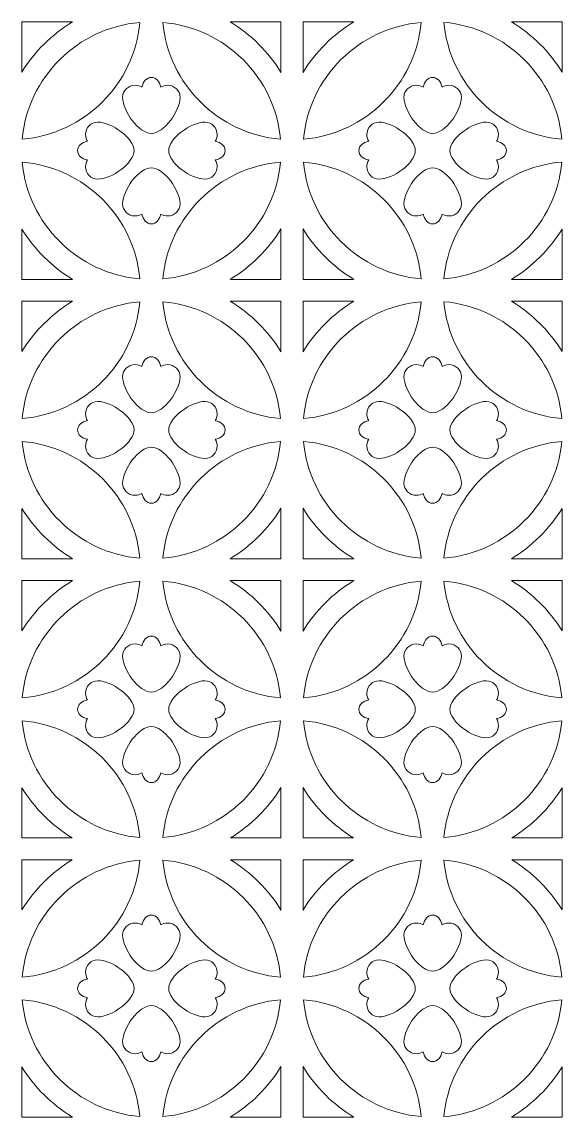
# Model space of a CAD drawing. Header units: millimetres. Extents: x -1200 to 1200, y -590 to 590.
# Drawn here: x -594 to -12, y -590 to 590 of the extents above; entities that cross this region are included whole.
import ezdxf

# ---------------------------------------------------------------- set-up
doc = ezdxf.new("R2010")
doc.units = ezdxf.units.MM
doc.header["$MEASUREMENT"] = 0
doc.layers.add('Layer 1', color=7, linetype='Continuous')

msp = doc.modelspace()

# ---------------------------------------------------------------- linework, layer by layer
at = {"layer": 'Layer 1', "color": 250, "lineweight": 20}
for points, knots in [([(-594.0308, 589.9725), (-594.0308, 589.9725), (-594.0308, 535.8729), (-594.0308, 535.8729), (-587.2641, 546.8583), (-579.2187, 556.9788), (-570.102, 566.0319), (-560.9024, 575.1709), (-550.6072, 583.2152), (-539.4238, 589.9725), (-539.4238, 589.9725), (-594.0308, 589.9725), (-594.0308, 589.9725)], [0, 0, 0, 0, 0.25, 0.25, 0.25, 0.5, 0.5, 0.5, 0.75, 0.75, 0.75, 1, 1, 1, 1]), ([(-593.7197, 463.571), (-560.1213, 466.5086), (-529.9097, 481.2998), (-507.3425, 503.7029), (-484.7823, 526.1094), (-469.8908, 556.1105), (-466.9325, 589.4748), (-500.531, 586.5372), (-530.7391, 571.7562), (-553.3062, 549.3532), (-575.8699, 526.9433), (-590.7615, 496.9387), (-593.7197, 463.571)], [0, 0, 0, 0, 0.25, 0.25, 0.25, 0.5, 0.5, 0.5, 0.75, 0.75, 0.75, 1, 1, 1, 1]), ([(-442.1778, 589.4748), (-439.216, 556.1105), (-424.3245, 526.1162), (-401.7643, 503.7063), (-379.2006, 481.3033), (-348.989, 466.5121), (-315.3905, 463.5744), (-318.3488, 496.9387), (-333.2334, 526.9399), (-355.7971, 549.3464), (-378.3608, 571.7528), (-408.5759, 586.5372), (-442.1778, 589.4748)], [0, 0, 0, 0, 0.25, 0.25, 0.25, 0.5, 0.5, 0.5, 0.75, 0.75, 0.75, 1, 1, 1, 1]), ([(-369.683, 589.9725), (-358.4996, 583.2152), (-348.201, 575.1675), (-338.9979, 566.0285), (-329.7983, 556.893), (-321.6941, 546.6661), (-314.8894, 535.5606), (-314.8894, 535.5606), (-314.8894, 589.9725), (-314.8894, 589.9725), (-314.8894, 589.9725), (-369.683, 589.9725), (-369.683, 589.9725)], [0, 0, 0, 0, 0.25, 0.25, 0.25, 0.5, 0.5, 0.5, 0.75, 0.75, 0.75, 1, 1, 1, 1]), ([(-291.13, 589.9759), (-291.13, 589.9759), (-291.13, 589.9725), (-291.13, 589.9725), (-291.13, 589.9725), (-291.13, 535.5675), (-291.13, 535.5675), (-284.3252, 546.6729), (-276.2142, 556.8964), (-267.0146, 566.0319), (-257.8115, 575.1709), (-247.5198, 583.2186), (-236.3364, 589.9759), (-236.3364, 589.9759), (-291.13, 589.9759), (-291.13, 589.9759)], [0, 0, 0, 0, 0.2, 0.2, 0.2, 0.4, 0.4, 0.4, 0.6, 0.6, 0.6, 0.8, 0.8, 0.8, 1, 1, 1, 1]), ([(-290.6323, 463.5744), (-257.0339, 466.5121), (-226.8222, 481.2998), (-204.2586, 503.7029), (-181.6949, 526.1128), (-166.8068, 556.1105), (-163.8451, 589.4748), (-197.4435, 586.5372), (-227.6517, 571.7562), (-250.2153, 549.3532), (-272.7791, 526.9433), (-287.6741, 496.9387), (-290.6323, 463.5744)], [0, 0, 0, 0, 0.25, 0.25, 0.25, 0.5, 0.5, 0.5, 0.75, 0.75, 0.75, 1, 1, 1, 1]), ([(-139.2804, 589.492), (-136.3221, 556.1208), (-121.4306, 526.1196), (-98.8635, 503.7063), (-76.2618, 481.2621), (-45.9775, 466.4572), (-12.3066, 463.5572), (-15.2614, 496.9285), (-30.1425, 526.9364), (-52.7097, 549.3498), (-75.3148, 571.794), (-105.6025, 586.5921), (-139.2804, 589.492)], [0, 0, 0, 0, 0.25, 0.25, 0.25, 0.5, 0.5, 0.5, 0.75, 0.75, 0.75, 1, 1, 1, 1]), ([(-11.9886, 535.8661), (-11.9886, 535.8661), (-11.9886, 589.9725), (-11.9886, 589.9725), (-11.9886, 589.9725), (-11.9886, 589.9759), (-11.9886, 589.9759), (-11.9886, 589.9759), (-66.5956, 589.9759), (-66.5956, 589.9759), (-55.4122, 583.2152), (-45.1101, 575.1675), (-35.9104, 566.0285), (-26.7937, 556.9753), (-18.7519, 546.8514), (-11.9886, 535.8661)], [0, 0, 0, 0, 0.2, 0.2, 0.2, 0.4, 0.4, 0.4, 0.6, 0.6, 0.6, 0.8, 0.8, 0.8, 1, 1, 1, 1]), ([(-471.9885, 521.696), (-479.436, 521.696), (-485.4804, 515.8653), (-485.4804, 508.6791), (-485.4804, 493.5927), (-467.9659, 469.8375), (-454.5534, 469.8375), (-441.141, 469.8375), (-423.623, 493.5927), (-423.623, 508.6791), (-423.623, 515.8653), (-429.6674, 521.696), (-437.1183, 521.696), (-439.8105, 521.696), (-442.3194, 520.9376), (-444.4276, 519.6266), (-445.3399, 525.6392), (-449.525, 530.1864), (-454.5534, 530.1864), (-459.5853, 530.1864), (-463.7669, 525.6358), (-464.6827, 519.6232), (-466.7874, 520.9376), (-469.2929, 521.696), (-471.9885, 521.696)], [0, 0, 0, 0, 0.125, 0.125, 0.125, 0.25, 0.25, 0.25, 0.375, 0.375, 0.375, 0.5, 0.5, 0.5, 0.625, 0.625, 0.625, 0.75, 0.75, 0.75, 0.875, 0.875, 0.875, 1, 1, 1, 1]), ([(-168.9011, 521.6994), (-176.352, 521.6994), (-182.393, 515.8653), (-182.393, 508.6791), (-182.393, 493.5927), (-164.8819, 469.8375), (-151.466, 469.8375), (-138.0501, 469.8375), (-120.539, 493.5961), (-120.539, 508.6791), (-120.539, 515.8653), (-126.5799, 521.6994), (-134.0309, 521.6994), (-136.7231, 521.6994), (-139.2355, 520.9376), (-141.3436, 519.6266), (-142.249, 525.6392), (-146.4376, 530.1864), (-151.466, 530.1864), (-156.4944, 530.1864), (-160.6829, 525.6392), (-161.5918, 519.6232), (-163.7, 520.9376), (-166.2055, 521.6994), (-168.9011, 521.6994)], [0, 0, 0, 0, 0.125, 0.125, 0.125, 0.25, 0.25, 0.25, 0.375, 0.375, 0.375, 0.5, 0.5, 0.5, 0.625, 0.625, 0.625, 0.75, 0.75, 0.75, 0.875, 0.875, 0.875, 1, 1, 1, 1]), ([(-525.4619, 468.5952), (-525.4619, 475.9942), (-519.5903, 481.9965), (-512.3502, 481.9965), (-497.1614, 481.9965), (-473.2361, 464.6039), (-473.2361, 451.285), (-473.2361, 437.9626), (-497.1614, 420.57), (-512.3502, 420.57), (-519.5903, 420.57), (-525.4619, 426.5723), (-525.4619, 433.9679), (-525.4619, 436.6448), (-524.6982, 439.1363), (-523.3746, 441.2263), (-529.4293, 442.1323), (-534.0084, 446.2916), (-534.0084, 451.285), (-534.0084, 456.2783), (-529.4293, 460.4343), (-523.3746, 461.3403), (-524.6947, 463.4337), (-525.4619, 465.9184), (-525.4619, 468.5952)], [0, 0, 0, 0, 0.125, 0.125, 0.125, 0.25, 0.25, 0.25, 0.375, 0.375, 0.375, 0.5, 0.5, 0.5, 0.625, 0.625, 0.625, 0.75, 0.75, 0.75, 0.875, 0.875, 0.875, 1, 1, 1, 1]), ([(-383.6449, 468.5952), (-383.6449, 475.9942), (-389.5165, 481.9965), (-396.7566, 481.9965), (-411.9454, 481.9965), (-435.8673, 464.6039), (-435.8673, 451.285), (-435.8673, 437.9626), (-411.9454, 420.57), (-396.7566, 420.57), (-389.5165, 420.57), (-383.6449, 426.5723), (-383.6449, 433.9679), (-383.6449, 436.6448), (-384.4086, 439.1363), (-385.7288, 441.2263), (-379.674, 442.1323), (-375.0949, 446.2916), (-375.0949, 451.285), (-375.0949, 456.2783), (-379.6775, 460.4343), (-385.7323, 461.3403), (-384.4086, 463.4337), (-383.6449, 465.9184), (-383.6449, 468.5952)], [0, 0, 0, 0, 0.125, 0.125, 0.125, 0.25, 0.25, 0.25, 0.375, 0.375, 0.375, 0.5, 0.5, 0.5, 0.625, 0.625, 0.625, 0.75, 0.75, 0.75, 0.875, 0.875, 0.875, 1, 1, 1, 1]), ([(-222.3745, 468.5952), (-222.3745, 475.9942), (-216.5029, 481.9965), (-209.2662, 481.9965), (-194.0705, 481.9965), (-170.1487, 464.6039), (-170.1487, 451.285), (-170.1487, 437.9626), (-194.074, 420.57), (-209.2662, 420.57), (-216.5029, 420.57), (-222.3745, 426.5723), (-222.3745, 433.9714), (-222.3745, 436.6448), (-221.6073, 439.1363), (-220.2871, 441.2263), (-226.3419, 442.1323), (-230.921, 446.2916), (-230.921, 451.285), (-230.921, 456.2783), (-226.3419, 460.4343), (-220.2837, 461.3403), (-221.6073, 463.4337), (-222.3745, 465.9218), (-222.3745, 468.5952)], [0, 0, 0, 0, 0.125, 0.125, 0.125, 0.25, 0.25, 0.25, 0.375, 0.375, 0.375, 0.5, 0.5, 0.5, 0.625, 0.625, 0.625, 0.75, 0.75, 0.75, 0.875, 0.875, 0.875, 1, 1, 1, 1]), ([(-80.5575, 468.5952), (-80.5575, 475.9942), (-86.429, 481.9965), (-93.6658, 481.9965), (-108.858, 481.9965), (-132.7833, 464.6039), (-132.7833, 451.285), (-132.7833, 437.9626), (-108.8545, 420.57), (-93.6658, 420.57), (-86.429, 420.57), (-80.5575, 426.5723), (-80.5575, 433.9714), (-80.5575, 436.6448), (-81.3247, 439.1363), (-82.6448, 441.2263), (-76.5866, 442.1323), (-72.011, 446.2916), (-72.011, 451.285), (-72.011, 456.2783), (-76.5901, 460.4343), (-82.6483, 461.3403), (-81.3247, 463.4337), (-80.5575, 465.9218), (-80.5575, 468.5952)], [0, 0, 0, 0, 0.125, 0.125, 0.125, 0.25, 0.25, 0.25, 0.375, 0.375, 0.375, 0.5, 0.5, 0.5, 0.625, 0.625, 0.625, 0.75, 0.75, 0.75, 0.875, 0.875, 0.875, 1, 1, 1, 1]), ([(-466.9325, 313.0848), (-469.8873, 346.4492), (-484.7789, 376.4503), (-507.3391, 398.8602), (-529.9062, 421.2667), (-560.1179, 436.0511), (-593.7197, 438.9887), (-590.7615, 405.6244), (-575.8699, 375.6267), (-553.3097, 353.2202), (-530.7426, 330.8103), (-500.5344, 316.0225), (-466.9325, 313.0848)], [0, 0, 0, 0, 0.25, 0.25, 0.25, 0.5, 0.5, 0.5, 0.75, 0.75, 0.75, 1, 1, 1, 1]), ([(-315.3905, 438.9887), (-348.989, 436.0511), (-379.1971, 421.2667), (-401.7608, 398.8636), (-424.3245, 376.4538), (-439.2195, 346.4492), (-442.1778, 313.0848), (-408.5793, 316.0225), (-378.3642, 330.8103), (-355.8006, 353.2133), (-333.2369, 375.6232), (-318.3488, 405.621), (-315.3905, 438.9887)], [0, 0, 0, 0, 0.25, 0.25, 0.25, 0.5, 0.5, 0.5, 0.75, 0.75, 0.75, 1, 1, 1, 1]), ([(-163.8451, 313.0848), (-166.8034, 346.4492), (-181.688, 376.4538), (-204.2551, 398.8602), (-226.8154, 421.2667), (-257.0304, 436.0545), (-290.6323, 438.9922), (-287.6741, 405.6244), (-272.7825, 375.6267), (-250.2223, 353.2202), (-227.6552, 330.8137), (-197.447, 316.0225), (-163.8451, 313.0848)], [0, 0, 0, 0, 0.25, 0.25, 0.25, 0.5, 0.5, 0.5, 0.75, 0.75, 0.75, 1, 1, 1, 1]), ([(-12.3066, 439.0024), (-45.9775, 436.1025), (-76.2583, 421.3079), (-98.86, 398.8636), (-121.4306, 376.4503), (-136.3256, 346.4389), (-139.2804, 313.0677), (-105.606, 315.9676), (-75.3183, 330.7691), (-52.7131, 353.2133), (-30.146, 375.6267), (-15.2648, 405.6312), (-12.3066, 439.0024)], [0, 0, 0, 0, 0.25, 0.25, 0.25, 0.5, 0.5, 0.5, 0.75, 0.75, 0.75, 1, 1, 1, 1]), ([(-471.9885, 380.8671), (-479.436, 380.8671), (-485.4804, 386.7012), (-485.4804, 393.8875), (-485.4804, 408.9704), (-467.9659, 432.729), (-454.5534, 432.729), (-441.141, 432.729), (-423.623, 408.9704), (-423.623, 393.8875), (-423.623, 386.7012), (-429.6674, 380.8671), (-437.1183, 380.8671), (-439.8105, 380.8671), (-442.3194, 381.6255), (-444.4276, 382.9399), (-445.3399, 376.9273), (-449.525, 372.3802), (-454.5534, 372.3802), (-459.5853, 372.3802), (-463.7669, 376.9273), (-464.6827, 382.9399), (-466.7874, 381.6289), (-469.2929, 380.8671), (-471.9885, 380.8671)], [0, 0, 0, 0, 0.125, 0.125, 0.125, 0.25, 0.25, 0.25, 0.375, 0.375, 0.375, 0.5, 0.5, 0.5, 0.625, 0.625, 0.625, 0.75, 0.75, 0.75, 0.875, 0.875, 0.875, 1, 1, 1, 1]), ([(-168.9011, 380.8671), (-176.352, 380.8671), (-182.393, 386.7012), (-182.393, 393.8875), (-182.393, 408.9739), (-164.8819, 432.729), (-151.466, 432.729), (-138.0501, 432.729), (-120.539, 408.9704), (-120.539, 393.8875), (-120.539, 386.7012), (-126.5799, 380.8671), (-134.0309, 380.8671), (-136.7231, 380.8671), (-139.2355, 381.6289), (-141.3436, 382.9399), (-142.249, 376.9273), (-146.4376, 372.3802), (-151.466, 372.3802), (-156.4944, 372.3802), (-160.6829, 376.9308), (-161.5918, 382.9434), (-163.7, 381.6289), (-166.2055, 380.8671), (-168.9011, 380.8671)], [0, 0, 0, 0, 0.125, 0.125, 0.125, 0.25, 0.25, 0.25, 0.375, 0.375, 0.375, 0.5, 0.5, 0.5, 0.625, 0.625, 0.625, 0.75, 0.75, 0.75, 0.875, 0.875, 0.875, 1, 1, 1, 1]), ([(-594.0308, 366.6902), (-594.0308, 366.6902), (-594.0308, 312.5907), (-594.0308, 312.5907), (-594.0308, 312.5907), (-539.4307, 312.5907), (-539.4307, 312.5907), (-550.6107, 319.3514), (-560.9058, 327.4025), (-570.1055, 336.538), (-579.2222, 345.5912), (-587.2641, 355.7083), (-594.0308, 366.6902)], [0, 0, 0, 0, 0.25, 0.25, 0.25, 0.5, 0.5, 0.5, 0.75, 0.75, 0.75, 1, 1, 1, 1]), ([(-314.8894, 367.0024), (-321.6941, 355.897), (-329.7983, 345.6702), (-339.0013, 336.5346), (-348.201, 327.399), (-358.4996, 319.3479), (-369.6796, 312.5907), (-369.6796, 312.5907), (-314.8894, 312.5907), (-314.8894, 312.5907), (-314.8894, 312.5907), (-314.8894, 367.0024), (-314.8894, 367.0024)], [0, 0, 0, 0, 0.25, 0.25, 0.25, 0.5, 0.5, 0.5, 0.75, 0.75, 0.75, 1, 1, 1, 1]), ([(-291.13, 366.999), (-291.13, 366.999), (-291.13, 312.5941), (-291.13, 312.5941), (-291.13, 312.5941), (-236.3398, 312.5941), (-236.3398, 312.5941), (-247.5232, 319.3514), (-257.8184, 327.4025), (-267.018, 336.538), (-276.2177, 345.6736), (-284.3287, 355.8936), (-291.13, 366.999)], [0, 0, 0, 0, 0.25, 0.25, 0.25, 0.5, 0.5, 0.5, 0.75, 0.75, 0.75, 1, 1, 1, 1]), ([(-11.9886, 312.5941), (-11.9886, 312.5941), (-11.9886, 366.697), (-11.9886, 366.697), (-18.7553, 355.7117), (-26.7937, 345.5878), (-35.9139, 336.5346), (-45.1136, 327.399), (-55.4087, 319.3514), (-66.5921, 312.5941), (-66.5921, 312.5941), (-11.9886, 312.5941), (-11.9886, 312.5941)], [0, 0, 0, 0, 0.25, 0.25, 0.25, 0.5, 0.5, 0.5, 0.75, 0.75, 0.75, 1, 1, 1, 1]), ([(-594.0308, 288.9967), (-594.0308, 288.9967), (-594.0308, 234.8973), (-594.0308, 234.8973), (-587.2641, 245.8791), (-579.2187, 256.0065), (-570.102, 265.0563), (-560.9024, 274.1918), (-550.6072, 282.2429), (-539.4238, 288.9967), (-539.4238, 288.9967), (-594.0308, 288.9967), (-594.0308, 288.9967)], [0, 0, 0, 0, 0.25, 0.25, 0.25, 0.5, 0.5, 0.5, 0.75, 0.75, 0.75, 1, 1, 1, 1]), ([(-593.7197, 162.5953), (-560.1213, 165.5329), (-529.9097, 180.3207), (-507.3425, 202.7306), (-484.7823, 225.1337), (-469.8908, 255.1314), (-466.9325, 288.4992), (-500.531, 285.5615), (-530.7391, 270.7771), (-553.3062, 248.3741), (-575.8699, 225.9676), (-590.7615, 195.963), (-593.7197, 162.5953)], [0, 0, 0, 0, 0.25, 0.25, 0.25, 0.5, 0.5, 0.5, 0.75, 0.75, 0.75, 1, 1, 1, 1]), ([(-442.1778, 288.4992), (-439.216, 255.1348), (-424.3245, 225.1371), (-401.7643, 202.734), (-379.2006, 180.3242), (-348.989, 165.5364), (-315.3905, 162.5987), (-318.3488, 195.9596), (-333.2334, 225.9642), (-355.7971, 248.3706), (-378.3608, 270.7771), (-408.5759, 285.5615), (-442.1778, 288.4992)], [0, 0, 0, 0, 0.25, 0.25, 0.25, 0.5, 0.5, 0.5, 0.75, 0.75, 0.75, 1, 1, 1, 1]), ([(-369.683, 288.9967), (-358.4996, 282.2429), (-348.201, 274.1918), (-338.9979, 265.0528), (-329.7983, 255.9138), (-321.6941, 245.687), (-314.8894, 234.5815), (-314.8894, 234.5815), (-314.8894, 288.9967), (-314.8894, 288.9967), (-314.8894, 288.9967), (-369.683, 288.9967), (-369.683, 288.9967)], [0, 0, 0, 0, 0.25, 0.25, 0.25, 0.5, 0.5, 0.5, 0.75, 0.75, 0.75, 1, 1, 1, 1]), ([(-291.13, 288.9967), (-291.13, 288.9967), (-291.13, 288.9967), (-291.13, 288.9967), (-291.13, 288.9967), (-291.13, 234.5918), (-291.13, 234.5918), (-284.3252, 245.6938), (-276.2142, 255.9207), (-267.0146, 265.0563), (-257.8115, 274.1918), (-247.5198, 282.2429), (-236.3364, 288.9967), (-236.3364, 288.9967), (-291.13, 288.9967), (-291.13, 288.9967)], [0, 0, 0, 0, 0.2, 0.2, 0.2, 0.4, 0.4, 0.4, 0.6, 0.6, 0.6, 0.8, 0.8, 0.8, 1, 1, 1, 1]), ([(-290.6323, 162.5953), (-257.0339, 165.5329), (-226.8222, 180.3207), (-204.2586, 202.7306), (-181.6949, 225.1371), (-166.8068, 255.1348), (-163.8451, 288.4992), (-197.4435, 285.5615), (-227.6517, 270.7806), (-250.2153, 248.3775), (-272.7791, 225.9676), (-287.6741, 195.963), (-290.6323, 162.5953)], [0, 0, 0, 0, 0.25, 0.25, 0.25, 0.5, 0.5, 0.5, 0.75, 0.75, 0.75, 1, 1, 1, 1]), ([(-139.2804, 288.5163), (-136.3221, 255.1451), (-121.4306, 225.1406), (-98.8635, 202.734), (-76.2618, 180.283), (-45.9775, 165.4814), (-12.3066, 162.5816), (-15.2614, 195.9527), (-30.1425, 225.9608), (-52.7097, 248.3706), (-75.3148, 270.8183), (-105.6025, 285.6164), (-139.2804, 288.5163)], [0, 0, 0, 0, 0.25, 0.25, 0.25, 0.5, 0.5, 0.5, 0.75, 0.75, 0.75, 1, 1, 1, 1]), ([(-11.9886, 234.8904), (-11.9886, 234.8904), (-11.9886, 288.9967), (-11.9886, 288.9967), (-11.9886, 288.9967), (-11.9886, 288.9967), (-11.9886, 288.9967), (-11.9886, 288.9967), (-66.5956, 288.9967), (-66.5956, 288.9967), (-55.4122, 282.2429), (-45.1101, 274.1918), (-35.9104, 265.0528), (-26.7937, 256.0031), (-18.7519, 245.8757), (-11.9886, 234.8904)], [0, 0, 0, 0, 0.2, 0.2, 0.2, 0.4, 0.4, 0.4, 0.6, 0.6, 0.6, 0.8, 0.8, 0.8, 1, 1, 1, 1]), ([(-471.9885, 220.7203), (-479.436, 220.7203), (-485.4804, 214.8931), (-485.4804, 207.7034), (-485.4804, 192.617), (-467.9659, 168.8618), (-454.5534, 168.8618), (-441.141, 168.8618), (-423.623, 192.617), (-423.623, 207.7034), (-423.623, 214.8931), (-429.6674, 220.7203), (-437.1183, 220.7203), (-439.8105, 220.7203), (-442.3194, 219.9619), (-444.4276, 218.6509), (-445.3399, 224.6635), (-449.525, 229.2073), (-454.5534, 229.2073), (-459.5853, 229.2073), (-463.7669, 224.6601), (-464.6827, 218.6475), (-466.7874, 219.9619), (-469.2929, 220.7203), (-471.9885, 220.7203)], [0, 0, 0, 0, 0.125, 0.125, 0.125, 0.25, 0.25, 0.25, 0.375, 0.375, 0.375, 0.5, 0.5, 0.5, 0.625, 0.625, 0.625, 0.75, 0.75, 0.75, 0.875, 0.875, 0.875, 1, 1, 1, 1]), ([(-168.9011, 220.7238), (-176.352, 220.7238), (-182.393, 214.8931), (-182.393, 207.7068), (-182.393, 192.617), (-164.8819, 168.8618), (-151.466, 168.8618), (-138.0501, 168.8618), (-120.539, 192.617), (-120.539, 207.7068), (-120.539, 214.8931), (-126.5799, 220.7238), (-134.0309, 220.7238), (-136.7231, 220.7238), (-139.2355, 219.9619), (-141.3436, 218.6509), (-142.249, 224.6635), (-146.4376, 229.2107), (-151.466, 229.2107), (-156.4944, 229.2107), (-160.6829, 224.6601), (-161.5918, 218.6475), (-163.7, 219.9619), (-166.2055, 220.7238), (-168.9011, 220.7238)], [0, 0, 0, 0, 0.125, 0.125, 0.125, 0.25, 0.25, 0.25, 0.375, 0.375, 0.375, 0.5, 0.5, 0.5, 0.625, 0.625, 0.625, 0.75, 0.75, 0.75, 0.875, 0.875, 0.875, 1, 1, 1, 1]), ([(-525.4619, 167.6195), (-525.4619, 175.022), (-519.5903, 181.0174), (-512.3502, 181.0174), (-497.1614, 181.0174), (-473.2361, 163.6317), (-473.2361, 150.3093), (-473.2361, 136.9869), (-497.1614, 119.5978), (-512.3502, 119.5978), (-519.5903, 119.5978), (-525.4619, 125.5966), (-525.4619, 132.9922), (-525.4619, 135.6691), (-524.6982, 138.1606), (-523.3746, 140.254), (-529.4293, 141.1566), (-534.0084, 145.316), (-534.0084, 150.3093), (-534.0084, 155.3026), (-529.4293, 159.462), (-523.3746, 160.3646), (-524.6947, 162.4546), (-525.4619, 164.9426), (-525.4619, 167.6195)], [0, 0, 0, 0, 0.125, 0.125, 0.125, 0.25, 0.25, 0.25, 0.375, 0.375, 0.375, 0.5, 0.5, 0.5, 0.625, 0.625, 0.625, 0.75, 0.75, 0.75, 0.875, 0.875, 0.875, 1, 1, 1, 1]), ([(-383.6449, 167.6195), (-383.6449, 175.022), (-389.5165, 181.0174), (-396.7566, 181.0174), (-411.9454, 181.0174), (-435.8673, 163.6317), (-435.8673, 150.3093), (-435.8673, 136.9869), (-411.9454, 119.5978), (-396.7566, 119.5978), (-389.5165, 119.5978), (-383.6449, 125.5966), (-383.6449, 132.9922), (-383.6449, 135.6691), (-384.4086, 138.1606), (-385.7288, 140.254), (-379.674, 141.1566), (-375.0949, 145.316), (-375.0949, 150.3093), (-375.0949, 155.3026), (-379.6775, 159.462), (-385.7323, 160.3646), (-384.4086, 162.4546), (-383.6449, 164.9426), (-383.6449, 167.6195)], [0, 0, 0, 0, 0.125, 0.125, 0.125, 0.25, 0.25, 0.25, 0.375, 0.375, 0.375, 0.5, 0.5, 0.5, 0.625, 0.625, 0.625, 0.75, 0.75, 0.75, 0.875, 0.875, 0.875, 1, 1, 1, 1]), ([(-222.3745, 167.6195), (-222.3745, 175.022), (-216.5029, 181.0208), (-209.2662, 181.0208), (-194.0705, 181.0208), (-170.1487, 163.6317), (-170.1487, 150.3093), (-170.1487, 136.9869), (-194.074, 119.5978), (-209.2662, 119.5978), (-216.5029, 119.5978), (-222.3745, 125.5966), (-222.3745, 132.9922), (-222.3745, 135.6691), (-221.6073, 138.164), (-220.2871, 140.254), (-226.3419, 141.1566), (-230.921, 145.316), (-230.921, 150.3093), (-230.921, 155.3026), (-226.3419, 159.462), (-220.2837, 160.3646), (-221.6073, 162.458), (-222.3745, 164.9426), (-222.3745, 167.6195)], [0, 0, 0, 0, 0.125, 0.125, 0.125, 0.25, 0.25, 0.25, 0.375, 0.375, 0.375, 0.5, 0.5, 0.5, 0.625, 0.625, 0.625, 0.75, 0.75, 0.75, 0.875, 0.875, 0.875, 1, 1, 1, 1]), ([(-80.5575, 167.6195), (-80.5575, 175.022), (-86.429, 181.0208), (-93.6658, 181.0208), (-108.858, 181.0208), (-132.7833, 163.6317), (-132.7833, 150.3093), (-132.7833, 136.9869), (-108.8545, 119.5978), (-93.6658, 119.5978), (-86.429, 119.5978), (-80.5575, 125.5966), (-80.5575, 132.9922), (-80.5575, 135.6691), (-81.3247, 138.164), (-82.6448, 140.254), (-76.5866, 141.1566), (-72.011, 145.316), (-72.011, 150.3093), (-72.011, 155.3026), (-76.5901, 159.462), (-82.6483, 160.3646), (-81.3247, 162.458), (-80.5575, 164.9426), (-80.5575, 167.6195)], [0, 0, 0, 0, 0.125, 0.125, 0.125, 0.25, 0.25, 0.25, 0.375, 0.375, 0.375, 0.5, 0.5, 0.5, 0.625, 0.625, 0.625, 0.75, 0.75, 0.75, 0.875, 0.875, 0.875, 1, 1, 1, 1]), ([(-466.9325, 12.1057), (-469.8873, 45.4735), (-484.7789, 75.4746), (-507.3391, 97.8845), (-529.9062, 120.291), (-560.1179, 135.0754), (-593.7197, 138.013), (-590.7615, 104.6487), (-575.8699, 74.651), (-553.3097, 52.2445), (-530.7426, 29.8346), (-500.5344, 15.0434), (-466.9325, 12.1057)], [0, 0, 0, 0, 0.25, 0.25, 0.25, 0.5, 0.5, 0.5, 0.75, 0.75, 0.75, 1, 1, 1, 1]), ([(-471.9885, 79.8948), (-479.436, 79.8948), (-485.4804, 85.7221), (-485.4804, 92.9118), (-485.4804, 107.9947), (-467.9659, 131.7533), (-454.5534, 131.7533), (-441.141, 131.7533), (-423.623, 107.9947), (-423.623, 92.9118), (-423.623, 85.7221), (-429.6674, 79.8948), (-437.1183, 79.8948), (-439.8105, 79.8948), (-442.3194, 80.6533), (-444.4276, 81.9677), (-445.3399, 75.9517), (-449.525, 71.4079), (-454.5534, 71.4079), (-459.5853, 71.4079), (-463.7669, 75.9517), (-464.6827, 81.9677), (-466.7874, 80.6533), (-469.2929, 79.8948), (-471.9885, 79.8948)], [0, 0, 0, 0, 0.125, 0.125, 0.125, 0.25, 0.25, 0.25, 0.375, 0.375, 0.375, 0.5, 0.5, 0.5, 0.625, 0.625, 0.625, 0.75, 0.75, 0.75, 0.875, 0.875, 0.875, 1, 1, 1, 1]), ([(-315.3905, 138.013), (-348.989, 135.0754), (-379.1971, 120.2944), (-401.7608, 97.888), (-424.3245, 75.478), (-439.2195, 45.4735), (-442.1778, 12.1057), (-408.5793, 15.0434), (-378.3642, 29.8346), (-355.8006, 52.241), (-333.2369, 74.6476), (-318.3488, 104.6452), (-315.3905, 138.013)], [0, 0, 0, 0, 0.25, 0.25, 0.25, 0.5, 0.5, 0.5, 0.75, 0.75, 0.75, 1, 1, 1, 1]), ([(-163.8451, 12.1092), (-166.8034, 45.4735), (-181.688, 75.4746), (-204.2551, 97.8845), (-226.8154, 120.2944), (-257.0304, 135.0754), (-290.6323, 138.013), (-287.6741, 104.6487), (-272.7825, 74.651), (-250.2223, 52.2479), (-227.6552, 29.838), (-197.447, 15.0468), (-163.8451, 12.1092)], [0, 0, 0, 0, 0.25, 0.25, 0.25, 0.5, 0.5, 0.5, 0.75, 0.75, 0.75, 1, 1, 1, 1]), ([(-168.9011, 79.8948), (-176.352, 79.8948), (-182.393, 85.7255), (-182.393, 92.9118), (-182.393, 107.9947), (-164.8819, 131.7568), (-151.466, 131.7568), (-138.0501, 131.7568), (-120.539, 107.9947), (-120.539, 92.9118), (-120.539, 85.7255), (-126.5799, 79.8948), (-134.0309, 79.8948), (-136.7231, 79.8948), (-139.2355, 80.6533), (-141.3436, 81.9677), (-142.249, 75.9517), (-146.4376, 71.4079), (-151.466, 71.4079), (-156.4944, 71.4079), (-160.6829, 75.9517), (-161.5918, 81.9677), (-163.7, 80.6567), (-166.2055, 79.8948), (-168.9011, 79.8948)], [0, 0, 0, 0, 0.125, 0.125, 0.125, 0.25, 0.25, 0.25, 0.375, 0.375, 0.375, 0.5, 0.5, 0.5, 0.625, 0.625, 0.625, 0.75, 0.75, 0.75, 0.875, 0.875, 0.875, 1, 1, 1, 1]), ([(-12.3066, 138.0268), (-45.9775, 135.1268), (-76.2583, 120.3356), (-98.86, 97.888), (-121.4306, 75.4746), (-136.3256, 45.4632), (-139.2804, 12.092), (-105.606, 14.9919), (-75.3183, 29.7934), (-52.7131, 52.241), (-30.146, 74.651), (-15.2648, 104.6555), (-12.3066, 138.0268)], [0, 0, 0, 0, 0.25, 0.25, 0.25, 0.5, 0.5, 0.5, 0.75, 0.75, 0.75, 1, 1, 1, 1]), ([(-594.0308, 65.7145), (-594.0308, 65.7145), (-594.0308, 11.6149), (-594.0308, 11.6149), (-594.0308, 11.6149), (-539.4307, 11.6149), (-539.4307, 11.6149), (-550.6107, 18.3723), (-560.9058, 26.4234), (-570.1055, 35.5623), (-579.2222, 44.6121), (-587.2641, 54.7291), (-594.0308, 65.7145)], [0, 0, 0, 0, 0.25, 0.25, 0.25, 0.5, 0.5, 0.5, 0.75, 0.75, 0.75, 1, 1, 1, 1]), ([(-314.8894, 66.0268), (-321.6941, 54.9179), (-329.7983, 44.6944), (-339.0013, 35.5589), (-348.201, 26.4234), (-358.4996, 18.3723), (-369.6796, 11.6149), (-369.6796, 11.6149), (-314.8894, 11.6149), (-314.8894, 11.6149), (-314.8894, 11.6149), (-314.8894, 66.0268), (-314.8894, 66.0268)], [0, 0, 0, 0, 0.25, 0.25, 0.25, 0.5, 0.5, 0.5, 0.75, 0.75, 0.75, 1, 1, 1, 1]), ([(-291.13, 66.0199), (-291.13, 66.0199), (-291.13, 11.6149), (-291.13, 11.6149), (-291.13, 11.6149), (-236.3398, 11.6149), (-236.3398, 11.6149), (-247.5232, 18.3757), (-257.8184, 26.4268), (-267.018, 35.5623), (-276.2177, 44.6979), (-284.3287, 54.9179), (-291.13, 66.0199)], [0, 0, 0, 0, 0.25, 0.25, 0.25, 0.5, 0.5, 0.5, 0.75, 0.75, 0.75, 1, 1, 1, 1]), ([(-11.9886, 11.6149), (-11.9886, 11.6149), (-11.9886, 65.7248), (-11.9886, 65.7248), (-18.7553, 54.7326), (-26.7937, 44.6121), (-35.9139, 35.5589), (-45.1136, 26.4234), (-55.4087, 18.3723), (-66.5921, 11.6149), (-66.5921, 11.6149), (-11.9886, 11.6149), (-11.9886, 11.6149)], [0, 0, 0, 0, 0.25, 0.25, 0.25, 0.5, 0.5, 0.5, 0.75, 0.75, 0.75, 1, 1, 1, 1]), ([(-594.0308, -11.9789), (-594.0308, -11.9789), (-594.0308, -66.0785), (-594.0308, -66.0785), (-587.2641, -55.0931), (-579.2187, -44.9692), (-570.102, -35.916), (-560.9024, -26.7839), (-550.6072, -18.7328), (-539.4238, -11.9789), (-539.4238, -11.9789), (-594.0308, -11.9789), (-594.0308, -11.9789)], [0, 0, 0, 0, 0.25, 0.25, 0.25, 0.5, 0.5, 0.5, 0.75, 0.75, 0.75, 1, 1, 1, 1]), ([(-593.7197, -138.3804), (-560.1213, -135.4428), (-529.9097, -120.655), (-507.3425, -98.245), (-484.7823, -75.842), (-469.8908, -45.8409), (-466.9325, -12.4766), (-500.531, -15.4176), (-530.7391, -30.1951), (-553.3062, -52.6016), (-575.8699, -75.0046), (-590.7615, -105.0161), (-593.7197, -138.3804)], [0, 0, 0, 0, 0.25, 0.25, 0.25, 0.5, 0.5, 0.5, 0.75, 0.75, 0.75, 1, 1, 1, 1]), ([(-442.1778, -12.4766), (-439.216, -45.8375), (-424.3245, -75.8386), (-401.7643, -98.2416), (-379.2006, -120.6516), (-348.989, -135.4393), (-315.3905, -138.3804), (-318.3488, -105.0161), (-333.2334, -75.0081), (-355.7971, -52.605), (-378.3608, -30.1951), (-408.5759, -15.4176), (-442.1778, -12.4766)], [0, 0, 0, 0, 0.25, 0.25, 0.25, 0.5, 0.5, 0.5, 0.75, 0.75, 0.75, 1, 1, 1, 1]), ([(-369.683, -11.9789), (-358.4996, -18.7328), (-348.201, -26.7873), (-338.9979, -35.9229), (-329.7983, -45.0584), (-321.6941, -55.2887), (-314.8894, -66.3908), (-314.8894, -66.3908), (-314.8894, -11.9789), (-314.8894, -11.9789), (-314.8894, -11.9789), (-369.683, -11.9789), (-369.683, -11.9789)], [0, 0, 0, 0, 0.25, 0.25, 0.25, 0.5, 0.5, 0.5, 0.75, 0.75, 0.75, 1, 1, 1, 1]), ([(-291.13, -11.9789), (-291.13, -11.9789), (-291.13, -11.9789), (-291.13, -11.9789), (-291.13, -11.9789), (-291.13, -66.3839), (-291.13, -66.3839), (-284.3252, -55.2819), (-276.2142, -45.0516), (-267.0146, -35.916), (-257.8115, -26.7839), (-247.5198, -18.7328), (-236.3364, -11.9789), (-236.3364, -11.9789), (-291.13, -11.9789), (-291.13, -11.9789)], [0, 0, 0, 0, 0.2, 0.2, 0.2, 0.4, 0.4, 0.4, 0.6, 0.6, 0.6, 0.8, 0.8, 0.8, 1, 1, 1, 1]), ([(-290.6323, -138.3804), (-257.0339, -135.4428), (-226.8222, -120.655), (-204.2586, -98.245), (-181.6949, -75.842), (-166.8068, -45.8409), (-163.8451, -12.4731), (-197.4435, -15.4142), (-227.6517, -30.1951), (-250.2153, -52.6016), (-272.7791, -75.0046), (-287.6741, -105.0126), (-290.6323, -138.3804)], [0, 0, 0, 0, 0.25, 0.25, 0.25, 0.5, 0.5, 0.5, 0.75, 0.75, 0.75, 1, 1, 1, 1]), ([(-139.2804, -12.456), (-136.3221, -45.8272), (-121.4306, -75.8352), (-98.8635, -98.2416), (-76.2618, -120.6927), (-45.9775, -135.4942), (-12.3066, -138.3942), (-15.2614, -105.0264), (-30.1425, -75.0115), (-52.7097, -52.605), (-75.3148, -30.1539), (-105.6025, -15.3559), (-139.2804, -12.456)], [0, 0, 0, 0, 0.25, 0.25, 0.25, 0.5, 0.5, 0.5, 0.75, 0.75, 0.75, 1, 1, 1, 1]), ([(-11.9886, -66.0853), (-11.9886, -66.0853), (-11.9886, -11.9789), (-11.9886, -11.9789), (-11.9886, -11.9789), (-11.9886, -11.9789), (-11.9886, -11.9789), (-11.9886, -11.9789), (-66.5956, -11.9789), (-66.5956, -11.9789), (-55.4122, -18.7328), (-45.1101, -26.7839), (-35.9104, -35.9195), (-26.7937, -44.9726), (-18.7519, -55.0965), (-11.9886, -66.0853)], [0, 0, 0, 0, 0.2, 0.2, 0.2, 0.4, 0.4, 0.4, 0.6, 0.6, 0.6, 0.8, 0.8, 0.8, 1, 1, 1, 1]), ([(-471.9885, -80.2554), (-479.436, -80.2554), (-485.4804, -86.0826), (-485.4804, -93.2723), (-485.4804, -108.3553), (-467.9659, -132.1139), (-454.5534, -132.1139), (-441.141, -132.1139), (-423.623, -108.3553), (-423.623, -93.2723), (-423.623, -86.0826), (-429.6674, -80.2554), (-437.1183, -80.2554), (-439.8105, -80.2554), (-442.3194, -81.0138), (-444.4276, -82.3282), (-445.3399, -76.3122), (-449.525, -71.7684), (-454.5534, -71.7684), (-459.5853, -71.7684), (-463.7669, -76.3122), (-464.6827, -82.3282), (-466.7874, -81.0172), (-469.2929, -80.2554), (-471.9885, -80.2554)], [0, 0, 0, 0, 0.125, 0.125, 0.125, 0.25, 0.25, 0.25, 0.375, 0.375, 0.375, 0.5, 0.5, 0.5, 0.625, 0.625, 0.625, 0.75, 0.75, 0.75, 0.875, 0.875, 0.875, 1, 1, 1, 1]), ([(-168.9011, -80.2554), (-176.352, -80.2554), (-182.393, -86.0826), (-182.393, -93.2723), (-182.393, -108.3553), (-164.8819, -132.1139), (-151.466, -132.1139), (-138.0501, -132.1139), (-120.539, -108.3553), (-120.539, -93.2723), (-120.539, -86.0826), (-126.5799, -80.2554), (-134.0309, -80.2554), (-136.7231, -80.2554), (-139.2355, -81.0138), (-141.3436, -82.3248), (-142.249, -76.3087), (-146.4376, -71.765), (-151.466, -71.765), (-156.4944, -71.765), (-160.6829, -76.3122), (-161.5918, -82.3282), (-163.7, -81.0138), (-166.2055, -80.2554), (-168.9011, -80.2554)], [0, 0, 0, 0, 0.125, 0.125, 0.125, 0.25, 0.25, 0.25, 0.375, 0.375, 0.375, 0.5, 0.5, 0.5, 0.625, 0.625, 0.625, 0.75, 0.75, 0.75, 0.875, 0.875, 0.875, 1, 1, 1, 1]), ([(-525.4619, -133.3562), (-525.4619, -125.9572), (-519.5903, -119.9583), (-512.3502, -119.9583), (-497.1614, -119.9583), (-473.2361, -137.3474), (-473.2361, -150.6698), (-473.2361, -163.9888), (-497.1614, -181.3814), (-512.3502, -181.3814), (-519.5903, -181.3814), (-525.4619, -175.3825), (-525.4619, -167.98), (-525.4619, -165.3101), (-524.6982, -162.8151), (-523.3746, -160.7217), (-529.4293, -159.8191), (-534.0084, -155.6632), (-534.0084, -150.6664), (-534.0084, -145.6731), (-529.4293, -141.5137), (-523.3746, -140.6111), (-524.6947, -138.5211), (-525.4619, -136.0296), (-525.4619, -133.3562)], [0, 0, 0, 0, 0.125, 0.125, 0.125, 0.25, 0.25, 0.25, 0.375, 0.375, 0.375, 0.5, 0.5, 0.5, 0.625, 0.625, 0.625, 0.75, 0.75, 0.75, 0.875, 0.875, 0.875, 1, 1, 1, 1]), ([(-383.6449, -133.3562), (-383.6449, -125.9572), (-389.5165, -119.9583), (-396.7566, -119.9583), (-411.9454, -119.9583), (-435.8673, -137.3474), (-435.8673, -150.6698), (-435.8673, -163.9888), (-411.9454, -181.3814), (-396.7566, -181.3814), (-389.5165, -181.3814), (-383.6449, -175.3825), (-383.6449, -167.98), (-383.6449, -165.3101), (-384.4086, -162.8151), (-385.7288, -160.7217), (-379.674, -159.8191), (-375.0949, -155.6632), (-375.0949, -150.6664), (-375.0949, -145.6731), (-379.6775, -141.5137), (-385.7323, -140.6111), (-384.4086, -138.5211), (-383.6449, -136.0296), (-383.6449, -133.3562)], [0, 0, 0, 0, 0.125, 0.125, 0.125, 0.25, 0.25, 0.25, 0.375, 0.375, 0.375, 0.5, 0.5, 0.5, 0.625, 0.625, 0.625, 0.75, 0.75, 0.75, 0.875, 0.875, 0.875, 1, 1, 1, 1]), ([(-222.3745, -133.3562), (-222.3745, -125.9537), (-216.5029, -119.9549), (-209.2662, -119.9549), (-194.0705, -119.9549), (-170.1487, -137.344), (-170.1487, -150.6664), (-170.1487, -163.9888), (-194.074, -181.3779), (-209.2662, -181.3779), (-216.5029, -181.3779), (-222.3745, -175.3791), (-222.3745, -167.98), (-222.3745, -165.3066), (-221.6073, -162.8117), (-220.2871, -160.7217), (-226.3419, -159.8191), (-230.921, -155.6597), (-230.921, -150.6664), (-230.921, -145.6731), (-226.3419, -141.5137), (-220.2837, -140.6111), (-221.6073, -138.5211), (-222.3745, -136.0296), (-222.3745, -133.3562)], [0, 0, 0, 0, 0.125, 0.125, 0.125, 0.25, 0.25, 0.25, 0.375, 0.375, 0.375, 0.5, 0.5, 0.5, 0.625, 0.625, 0.625, 0.75, 0.75, 0.75, 0.875, 0.875, 0.875, 1, 1, 1, 1]), ([(-80.5575, -133.3562), (-80.5575, -125.9537), (-86.429, -119.9549), (-93.6658, -119.9549), (-108.858, -119.9549), (-132.7833, -137.344), (-132.7833, -150.6664), (-132.7833, -163.9888), (-108.8545, -181.3779), (-93.6658, -181.3779), (-86.429, -181.3779), (-80.5575, -175.3791), (-80.5575, -167.98), (-80.5575, -165.3066), (-81.3247, -162.8117), (-82.6448, -160.7217), (-76.5866, -159.8191), (-72.011, -155.6597), (-72.011, -150.6664), (-72.011, -145.6731), (-76.5901, -141.5137), (-82.6483, -140.6111), (-81.3247, -138.5211), (-80.5575, -136.0296), (-80.5575, -133.3562)], [0, 0, 0, 0, 0.125, 0.125, 0.125, 0.25, 0.25, 0.25, 0.375, 0.375, 0.375, 0.5, 0.5, 0.5, 0.625, 0.625, 0.625, 0.75, 0.75, 0.75, 0.875, 0.875, 0.875, 1, 1, 1, 1]), ([(-466.9325, -288.8666), (-469.8908, -255.5022), (-484.7789, -225.4976), (-507.3391, -203.0946), (-529.9062, -180.6847), (-560.1179, -165.8969), (-593.7197, -162.9592), (-590.7615, -196.3236), (-575.8699, -226.3247), (-553.3097, -248.7312), (-530.7426, -271.1411), (-500.531, -285.9255), (-466.9325, -288.8666)], [0, 0, 0, 0, 0.25, 0.25, 0.25, 0.5, 0.5, 0.5, 0.75, 0.75, 0.75, 1, 1, 1, 1]), ([(-315.3905, -162.9592), (-348.989, -165.8969), (-379.1971, -180.6813), (-401.7608, -203.0877), (-424.3245, -225.4942), (-439.2195, -255.4988), (-442.1778, -288.8666), (-408.5793, -285.9255), (-378.3642, -271.1446), (-355.8006, -248.7346), (-333.2369, -226.3316), (-318.3488, -196.327), (-315.3905, -162.9592)], [0, 0, 0, 0, 0.25, 0.25, 0.25, 0.5, 0.5, 0.5, 0.75, 0.75, 0.75, 1, 1, 1, 1]), ([(-163.8451, -288.8631), (-166.8034, -255.5022), (-181.6915, -225.4976), (-204.2551, -203.0912), (-226.8154, -180.6813), (-257.0304, -165.8969), (-290.6323, -162.9592), (-287.6741, -196.3236), (-272.7825, -226.3247), (-250.2223, -248.7312), (-227.6552, -271.1411), (-197.447, -285.922), (-163.8451, -288.8631)], [0, 0, 0, 0, 0.25, 0.25, 0.25, 0.5, 0.5, 0.5, 0.75, 0.75, 0.75, 1, 1, 1, 1]), ([(-12.3066, -162.9455), (-45.9775, -165.8454), (-76.2583, -180.6435), (-98.86, -203.0877), (-121.4306, -225.4976), (-136.3221, -255.5125), (-139.2804, -288.8803), (-105.606, -285.9804), (-75.3183, -271.1857), (-52.7131, -248.7346), (-30.146, -226.3282), (-15.2648, -196.3167), (-12.3066, -162.9455)], [0, 0, 0, 0, 0.25, 0.25, 0.25, 0.5, 0.5, 0.5, 0.75, 0.75, 0.75, 1, 1, 1, 1]), ([(-471.9885, -221.0809), (-479.436, -221.0809), (-485.4804, -215.2536), (-485.4804, -208.0639), (-485.4804, -192.981), (-467.9659, -169.2223), (-454.5534, -169.2223), (-441.141, -169.2223), (-423.623, -192.981), (-423.623, -208.0639), (-423.623, -215.2536), (-429.6674, -221.0809), (-437.1183, -221.0809), (-439.8105, -221.0809), (-442.3194, -220.3224), (-444.4276, -219.008), (-445.3399, -225.0275), (-449.525, -229.5712), (-454.5534, -229.5712), (-459.5853, -229.5712), (-463.7669, -225.0241), (-464.6827, -219.008), (-466.7874, -220.3224), (-469.2929, -221.0809), (-471.9885, -221.0809)], [0, 0, 0, 0, 0.125, 0.125, 0.125, 0.25, 0.25, 0.25, 0.375, 0.375, 0.375, 0.5, 0.5, 0.5, 0.625, 0.625, 0.625, 0.75, 0.75, 0.75, 0.875, 0.875, 0.875, 1, 1, 1, 1]), ([(-168.9011, -221.0809), (-176.352, -221.0809), (-182.393, -215.2536), (-182.393, -208.0639), (-182.393, -192.981), (-164.8819, -169.2189), (-151.466, -169.2189), (-138.0501, -169.2189), (-120.539, -192.981), (-120.539, -208.0639), (-120.539, -215.2536), (-126.5799, -221.0809), (-134.0309, -221.0809), (-136.7231, -221.0809), (-139.2355, -220.3224), (-141.3436, -219.008), (-142.249, -225.0275), (-146.4376, -229.5678), (-151.466, -229.5678), (-156.4944, -229.5678), (-160.6829, -225.0241), (-161.5918, -219.008), (-163.7, -220.319), (-166.2055, -221.0809), (-168.9011, -221.0809)], [0, 0, 0, 0, 0.125, 0.125, 0.125, 0.25, 0.25, 0.25, 0.375, 0.375, 0.375, 0.5, 0.5, 0.5, 0.625, 0.625, 0.625, 0.75, 0.75, 0.75, 0.875, 0.875, 0.875, 1, 1, 1, 1]), ([(-594.0308, -235.2612), (-594.0308, -235.2612), (-594.0308, -289.045), (-594.0308, -289.045), (-594.0308, -289.045), (-539.9422, -289.045), (-539.9422, -289.045), (-550.9252, -282.3529), (-561.0475, -274.4082), (-570.1055, -265.4168), (-579.2222, -256.3636), (-587.2641, -246.2465), (-594.0308, -235.2612)], [0, 0, 0, 0, 0.25, 0.25, 0.25, 0.5, 0.5, 0.5, 0.75, 0.75, 0.75, 1, 1, 1, 1]), ([(-314.8894, -234.9489), (-321.6941, -246.0544), (-329.7983, -256.2812), (-339.0013, -265.4202), (-348.0593, -274.4116), (-358.1851, -282.3529), (-369.1646, -289.045), (-369.1646, -289.045), (-314.8894, -289.045), (-314.8894, -289.045), (-314.8894, -289.045), (-314.8894, -234.9489), (-314.8894, -234.9489)], [0, 0, 0, 0, 0.25, 0.25, 0.25, 0.5, 0.5, 0.5, 0.75, 0.75, 0.75, 1, 1, 1, 1]), ([(-291.13, -234.9558), (-291.13, -234.9558), (-291.13, -289.045), (-291.13, -289.045), (-291.13, -289.045), (-236.8548, -289.045), (-236.8548, -289.045), (-247.8411, -282.3529), (-257.9601, -274.4082), (-267.018, -265.4134), (-276.2177, -256.2778), (-284.3287, -246.0544), (-291.13, -234.9558)], [0, 0, 0, 0, 0.25, 0.25, 0.25, 0.5, 0.5, 0.5, 0.75, 0.75, 0.75, 1, 1, 1, 1]), ([(-11.9886, -289.045), (-11.9886, -289.045), (-11.9886, -235.2509), (-11.9886, -235.2509), (-18.7553, -246.2431), (-26.7937, -256.3636), (-35.9139, -265.4168), (-44.9719, -274.4116), (-55.0977, -282.3529), (-66.0772, -289.045), (-66.0772, -289.045), (-11.9886, -289.045), (-11.9886, -289.045)], [0, 0, 0, 0, 0.25, 0.25, 0.25, 0.5, 0.5, 0.5, 0.75, 0.75, 0.75, 1, 1, 1, 1]), ([(-594.0308, -312.9546), (-594.0308, -312.9546), (-594.0308, -366.7418), (-594.0308, -366.7418), (-587.2641, -355.7565), (-579.2187, -345.636), (-570.102, -336.5828), (-561.0406, -327.5846), (-550.9217, -319.6467), (-539.9388, -312.9546), (-539.9388, -312.9546), (-594.0308, -312.9546), (-594.0308, -312.9546)], [0, 0, 0, 0, 0.25, 0.25, 0.25, 0.5, 0.5, 0.5, 0.75, 0.75, 0.75, 1, 1, 1, 1]), ([(-593.744, -439.3561), (-560.1386, -436.4219), (-529.9131, -421.6375), (-507.3425, -399.2242), (-484.7132, -376.7456), (-469.8009, -346.6313), (-466.9049, -313.1399), (-500.5171, -316.0742), (-530.7356, -330.8551), (-553.3062, -353.2616), (-575.9391, -375.7401), (-590.8513, -405.8648), (-593.744, -439.3561)], [0, 0, 0, 0, 0.25, 0.25, 0.25, 0.5, 0.5, 0.5, 0.75, 0.75, 0.75, 1, 1, 1, 1]), ([(-442.202, -313.1399), (-439.3059, -346.6278), (-424.3936, -376.7422), (-401.7643, -399.2173), (-379.1937, -421.6341), (-348.9751, -436.4219), (-315.3629, -439.3527), (-318.2555, -405.8648), (-333.1643, -375.7436), (-355.7971, -353.2684), (-378.3677, -330.8551), (-408.5932, -316.0742), (-442.202, -313.1399)], [0, 0, 0, 0, 0.25, 0.25, 0.25, 0.5, 0.5, 0.5, 0.75, 0.75, 0.75, 1, 1, 1, 1]), ([(-314.8894, -312.9546), (-314.8894, -312.9546), (-369.1715, -312.9546), (-369.1715, -312.9546), (-358.1886, -319.6467), (-348.0593, -327.588), (-338.9979, -336.5863), (-329.7983, -345.7218), (-321.6941, -355.9487), (-314.8894, -367.0541), (-314.8894, -367.0541), (-314.8894, -312.9546), (-314.8894, -312.9546)], [0, 0, 0, 0, 0.25, 0.25, 0.25, 0.5, 0.5, 0.5, 0.75, 0.75, 0.75, 1, 1, 1, 1]), ([(-291.13, -312.9546), (-291.13, -312.9546), (-291.13, -312.9546), (-291.13, -312.9546), (-291.13, -312.9546), (-291.13, -367.0473), (-291.13, -367.0473), (-284.3252, -355.9418), (-276.2142, -345.7184), (-267.0146, -336.5828), (-257.9566, -327.5846), (-247.8343, -319.6433), (-236.8479, -312.9546), (-236.8479, -312.9546), (-291.13, -312.9546), (-291.13, -312.9546)], [0, 0, 0, 0, 0.2, 0.2, 0.2, 0.4, 0.4, 0.4, 0.6, 0.6, 0.6, 0.8, 0.8, 0.8, 1, 1, 1, 1]), ([(-290.66, -439.3527), (-257.0477, -436.4219), (-226.8257, -421.6375), (-204.2586, -399.2208), (-181.6223, -376.7456), (-166.71, -346.6313), (-163.8174, -313.1399), (-197.4262, -316.0708), (-227.6448, -330.8517), (-250.2153, -353.2616), (-272.8516, -375.7401), (-287.7674, -405.8614), (-290.66, -439.3527)], [0, 0, 0, 0, 0.25, 0.25, 0.25, 0.5, 0.5, 0.5, 0.75, 0.75, 0.75, 1, 1, 1, 1]), ([(-139.3081, -313.1228), (-136.4189, -346.621), (-121.4997, -376.7388), (-98.8635, -399.2173), (-76.2549, -421.6753), (-45.9637, -436.4768), (-12.2789, -439.3733), (-15.1681, -405.8751), (-30.07, -375.747), (-52.7097, -353.265), (-75.3218, -330.8139), (-105.6198, -316.0158), (-139.3081, -313.1228)], [0, 0, 0, 0, 0.25, 0.25, 0.25, 0.5, 0.5, 0.5, 0.75, 0.75, 0.75, 1, 1, 1, 1]), ([(-11.9886, -366.7487), (-11.9886, -366.7487), (-11.9886, -312.9546), (-11.9886, -312.9546), (-11.9886, -312.9546), (-11.9886, -312.9546), (-11.9886, -312.9546), (-11.9886, -312.9546), (-66.0841, -312.9546), (-66.0841, -312.9546), (-55.1012, -319.6467), (-44.9719, -327.588), (-35.9104, -336.5863), (-26.7937, -345.6395), (-18.7519, -355.7634), (-11.9886, -366.7487)], [0, 0, 0, 0, 0.2, 0.2, 0.2, 0.4, 0.4, 0.4, 0.6, 0.6, 0.6, 0.8, 0.8, 0.8, 1, 1, 1, 1]), ([(-471.9885, -380.9188), (-479.436, -380.9188), (-485.4804, -386.746), (-485.4804, -393.9357), (-485.4804, -409.0221), (-467.9659, -432.7773), (-454.5534, -432.7773), (-441.141, -432.7773), (-423.623, -409.0187), (-423.623, -393.9357), (-423.623, -386.746), (-429.6674, -380.9188), (-437.1183, -380.9188), (-439.8105, -380.9188), (-442.3194, -381.6772), (-444.4276, -382.9882), (-445.3399, -376.9756), (-449.525, -372.4284), (-454.5534, -372.4284), (-459.5853, -372.4284), (-463.7669, -376.979), (-464.6827, -382.9916), (-466.7874, -381.6772), (-469.2929, -380.9188), (-471.9885, -380.9188)], [0, 0, 0, 0, 0.125, 0.125, 0.125, 0.25, 0.25, 0.25, 0.375, 0.375, 0.375, 0.5, 0.5, 0.5, 0.625, 0.625, 0.625, 0.75, 0.75, 0.75, 0.875, 0.875, 0.875, 1, 1, 1, 1]), ([(-168.9011, -380.9153), (-176.352, -380.9153), (-182.393, -386.746), (-182.393, -393.9357), (-182.393, -409.0187), (-164.8819, -432.7773), (-151.466, -432.7773), (-138.0501, -432.7773), (-120.539, -409.0187), (-120.539, -393.9357), (-120.539, -386.746), (-126.5799, -380.9153), (-134.0309, -380.9153), (-136.7231, -380.9153), (-139.2355, -381.6772), (-141.3436, -382.9882), (-142.249, -376.9756), (-146.4376, -372.4284), (-151.466, -372.4284), (-156.4944, -372.4284), (-160.6829, -376.9756), (-161.5918, -382.9916), (-163.7, -381.6772), (-166.2055, -380.9153), (-168.9011, -380.9153)], [0, 0, 0, 0, 0.125, 0.125, 0.125, 0.25, 0.25, 0.25, 0.375, 0.375, 0.375, 0.5, 0.5, 0.5, 0.625, 0.625, 0.625, 0.75, 0.75, 0.75, 0.875, 0.875, 0.875, 1, 1, 1, 1]), ([(-525.4619, -434.0196), (-525.4619, -426.6205), (-519.5903, -420.6183), (-512.3502, -420.6183), (-497.1614, -420.6183), (-473.2361, -438.0108), (-473.2361, -451.3298), (-473.2361, -464.6522), (-497.1614, -482.0448), (-512.3502, -482.0448), (-519.5903, -482.0448), (-525.4619, -476.0425), (-525.4619, -468.6469), (-525.4619, -465.97), (-524.6982, -463.4751), (-523.3746, -461.3885), (-529.4293, -460.4825), (-534.0084, -456.3231), (-534.0084, -451.3298), (-534.0084, -446.3365), (-529.4293, -442.1771), (-523.3746, -441.2745), (-524.6947, -439.1811), (-525.4619, -436.6964), (-525.4619, -434.0196)], [0, 0, 0, 0, 0.125, 0.125, 0.125, 0.25, 0.25, 0.25, 0.375, 0.375, 0.375, 0.5, 0.5, 0.5, 0.625, 0.625, 0.625, 0.75, 0.75, 0.75, 0.875, 0.875, 0.875, 1, 1, 1, 1]), ([(-383.6449, -434.0196), (-383.6449, -426.6205), (-389.5165, -420.6183), (-396.7566, -420.6183), (-411.9454, -420.6183), (-435.8673, -438.0108), (-435.8673, -451.3298), (-435.8673, -464.6522), (-411.9454, -482.0448), (-396.7566, -482.0448), (-389.5165, -482.0448), (-383.6449, -476.0425), (-383.6449, -468.6469), (-383.6449, -465.97), (-384.4086, -463.4751), (-385.7288, -461.3885), (-379.674, -460.4825), (-375.0949, -456.3231), (-375.0949, -451.3298), (-375.0949, -446.3365), (-379.6775, -442.1771), (-385.7323, -441.2745), (-384.4086, -439.1811), (-383.6449, -436.6964), (-383.6449, -434.0196)], [0, 0, 0, 0, 0.125, 0.125, 0.125, 0.25, 0.25, 0.25, 0.375, 0.375, 0.375, 0.5, 0.5, 0.5, 0.625, 0.625, 0.625, 0.75, 0.75, 0.75, 0.875, 0.875, 0.875, 1, 1, 1, 1]), ([(-222.3745, -434.0196), (-222.3745, -426.6205), (-216.5029, -420.6183), (-209.2662, -420.6183), (-194.0705, -420.6183), (-170.1487, -438.0108), (-170.1487, -451.3298), (-170.1487, -464.6522), (-194.074, -482.0448), (-209.2662, -482.0448), (-216.5029, -482.0448), (-222.3745, -476.0425), (-222.3745, -468.6434), (-222.3745, -465.97), (-221.6073, -463.4751), (-220.2871, -461.3885), (-226.3419, -460.4825), (-230.921, -456.3231), (-230.921, -451.3298), (-230.921, -446.3365), (-226.3419, -442.1771), (-220.2837, -441.2745), (-221.6073, -439.1811), (-222.3745, -436.693), (-222.3745, -434.0196)], [0, 0, 0, 0, 0.125, 0.125, 0.125, 0.25, 0.25, 0.25, 0.375, 0.375, 0.375, 0.5, 0.5, 0.5, 0.625, 0.625, 0.625, 0.75, 0.75, 0.75, 0.875, 0.875, 0.875, 1, 1, 1, 1]), ([(-80.5575, -434.0196), (-80.5575, -426.6205), (-86.429, -420.6183), (-93.6658, -420.6183), (-108.858, -420.6183), (-132.7833, -438.0108), (-132.7833, -451.3298), (-132.7833, -464.6522), (-108.8545, -482.0448), (-93.6658, -482.0448), (-86.429, -482.0448), (-80.5575, -476.0425), (-80.5575, -468.6434), (-80.5575, -465.97), (-81.3247, -463.4751), (-82.6448, -461.3885), (-76.5866, -460.4825), (-72.011, -456.3231), (-72.011, -451.3298), (-72.011, -446.3365), (-76.5901, -442.1771), (-82.6483, -441.2745), (-81.3247, -439.1811), (-80.5575, -436.693), (-80.5575, -434.0196)], [0, 0, 0, 0, 0.125, 0.125, 0.125, 0.25, 0.25, 0.25, 0.375, 0.375, 0.375, 0.5, 0.5, 0.5, 0.625, 0.625, 0.625, 0.75, 0.75, 0.75, 0.875, 0.875, 0.875, 1, 1, 1, 1]), ([(-466.9325, -589.5299), (-469.8873, -556.1656), (-484.7789, -526.1645), (-507.3391, -503.7546), (-529.9062, -481.3481), (-560.1179, -466.5672), (-593.7197, -463.6295), (-590.758, -496.9938), (-575.8699, -526.9881), (-553.3097, -549.3911), (-530.7426, -571.8045), (-500.5344, -586.5923), (-466.9325, -589.5299)], [0, 0, 0, 0, 0.25, 0.25, 0.25, 0.5, 0.5, 0.5, 0.75, 0.75, 0.75, 1, 1, 1, 1]), ([(-471.9885, -521.7477), (-479.436, -521.7477), (-485.4804, -515.9136), (-485.4804, -508.7273), (-485.4804, -493.6444), (-467.9659, -469.8823), (-454.5534, -469.8823), (-441.141, -469.8823), (-423.623, -493.6444), (-423.623, -508.7273), (-423.623, -515.9136), (-429.6674, -521.7477), (-437.1183, -521.7477), (-439.8105, -521.7477), (-442.3194, -520.9858), (-444.4276, -519.6749), (-445.3399, -525.6874), (-449.525, -530.2312), (-454.5534, -530.2312), (-459.5853, -530.2312), (-463.7669, -525.6874), (-464.6827, -519.6749), (-466.7874, -520.9824), (-469.2929, -521.7477), (-471.9885, -521.7477)], [0, 0, 0, 0, 0.125, 0.125, 0.125, 0.25, 0.25, 0.25, 0.375, 0.375, 0.375, 0.5, 0.5, 0.5, 0.625, 0.625, 0.625, 0.75, 0.75, 0.75, 0.875, 0.875, 0.875, 1, 1, 1, 1]), ([(-315.3905, -463.6295), (-348.989, -466.5672), (-379.1971, -481.3481), (-401.7608, -503.7511), (-424.3245, -526.1611), (-439.2195, -556.1656), (-442.1778, -589.5299), (-408.5793, -586.5923), (-378.3642, -571.8045), (-355.8006, -549.398), (-333.2369, -526.9915), (-318.3488, -496.9938), (-315.3905, -463.6295)], [0, 0, 0, 0, 0.25, 0.25, 0.25, 0.5, 0.5, 0.5, 0.75, 0.75, 0.75, 1, 1, 1, 1]), ([(-163.8451, -589.5299), (-166.8034, -556.1656), (-181.688, -526.1611), (-204.2551, -503.7546), (-226.8154, -481.3481), (-257.0339, -466.5672), (-290.6323, -463.6295), (-287.6741, -496.9904), (-272.7825, -526.9881), (-250.2223, -549.3911), (-227.6552, -571.8011), (-197.447, -586.5923), (-163.8451, -589.5299)], [0, 0, 0, 0, 0.25, 0.25, 0.25, 0.5, 0.5, 0.5, 0.75, 0.75, 0.75, 1, 1, 1, 1]), ([(-168.9011, -521.7477), (-176.352, -521.7477), (-182.393, -515.9136), (-182.393, -508.7273), (-182.393, -493.641), (-164.8819, -469.8823), (-151.466, -469.8823), (-138.0501, -469.8823), (-120.539, -493.6444), (-120.539, -508.7273), (-120.539, -515.9136), (-126.5799, -521.7477), (-134.0309, -521.7477), (-136.7231, -521.7477), (-139.2355, -520.9824), (-141.3436, -519.6749), (-142.249, -525.6874), (-146.4376, -530.2312), (-151.466, -530.2312), (-156.4944, -530.2312), (-160.6829, -525.684), (-161.5918, -519.6714), (-163.7, -520.9824), (-166.2055, -521.7477), (-168.9011, -521.7477)], [0, 0, 0, 0, 0.125, 0.125, 0.125, 0.25, 0.25, 0.25, 0.375, 0.375, 0.375, 0.5, 0.5, 0.5, 0.625, 0.625, 0.625, 0.75, 0.75, 0.75, 0.875, 0.875, 0.875, 1, 1, 1, 1]), ([(-12.3066, -463.6123), (-45.9775, -466.5157), (-76.2583, -481.3069), (-98.86, -503.7511), (-121.4306, -526.1645), (-136.3256, -556.1759), (-139.2804, -589.5471), (-105.606, -586.6472), (-75.3183, -571.8457), (-52.7131, -549.3946), (-30.146, -526.9915), (-15.2648, -496.9836), (-12.3066, -463.6123)], [0, 0, 0, 0, 0.25, 0.25, 0.25, 0.5, 0.5, 0.5, 0.75, 0.75, 0.75, 1, 1, 1, 1]), ([(-594.0308, -535.9212), (-594.0308, -535.9212), (-594.0308, -590.0241), (-594.0308, -590.0241), (-594.0308, -590.0241), (-539.4307, -590.0241), (-539.4307, -590.0241), (-550.6107, -583.2634), (-560.9058, -575.2123), (-570.1055, -566.0768), (-579.2222, -557.0236), (-587.2641, -546.9065), (-594.0308, -535.9212)], [0, 0, 0, 0, 0.25, 0.25, 0.25, 0.5, 0.5, 0.5, 0.75, 0.75, 0.75, 1, 1, 1, 1]), ([(-314.8894, -535.6123), (-321.6941, -546.7178), (-329.7983, -556.9446), (-339.0013, -566.0802), (-348.201, -575.2157), (-358.4996, -583.2668), (-369.6796, -590.0241), (-369.6796, -590.0241), (-314.8894, -590.0241), (-314.8894, -590.0241), (-314.8894, -590.0241), (-314.8894, -535.6123), (-314.8894, -535.6123)], [0, 0, 0, 0, 0.25, 0.25, 0.25, 0.5, 0.5, 0.5, 0.75, 0.75, 0.75, 1, 1, 1, 1]), ([(-291.13, -535.6158), (-291.13, -535.6158), (-291.13, -590.0207), (-291.13, -590.0207), (-291.13, -590.0207), (-236.3398, -590.0207), (-236.3398, -590.0207), (-247.5232, -583.2634), (-257.8184, -575.2123), (-267.018, -566.0768), (-276.2177, -556.9412), (-284.3287, -546.7212), (-291.13, -535.6158)], [0, 0, 0, 0, 0.25, 0.25, 0.25, 0.5, 0.5, 0.5, 0.75, 0.75, 0.75, 1, 1, 1, 1]), ([(-11.9886, -590.0207), (-11.9886, -590.0207), (-11.9886, -535.9143), (-11.9886, -535.9143), (-18.7553, -546.9031), (-26.7937, -557.027), (-35.9139, -566.0802), (-45.1136, -575.2157), (-55.4087, -583.2634), (-66.5921, -590.0207), (-66.5921, -590.0207), (-11.9886, -590.0207), (-11.9886, -590.0207)], [0, 0, 0, 0, 0.25, 0.25, 0.25, 0.5, 0.5, 0.5, 0.75, 0.75, 0.75, 1, 1, 1, 1])]:
    msp.add_open_spline(points, degree=3, knots=knots, dxfattribs=at)

doc.saveas('drawing.dxf')
